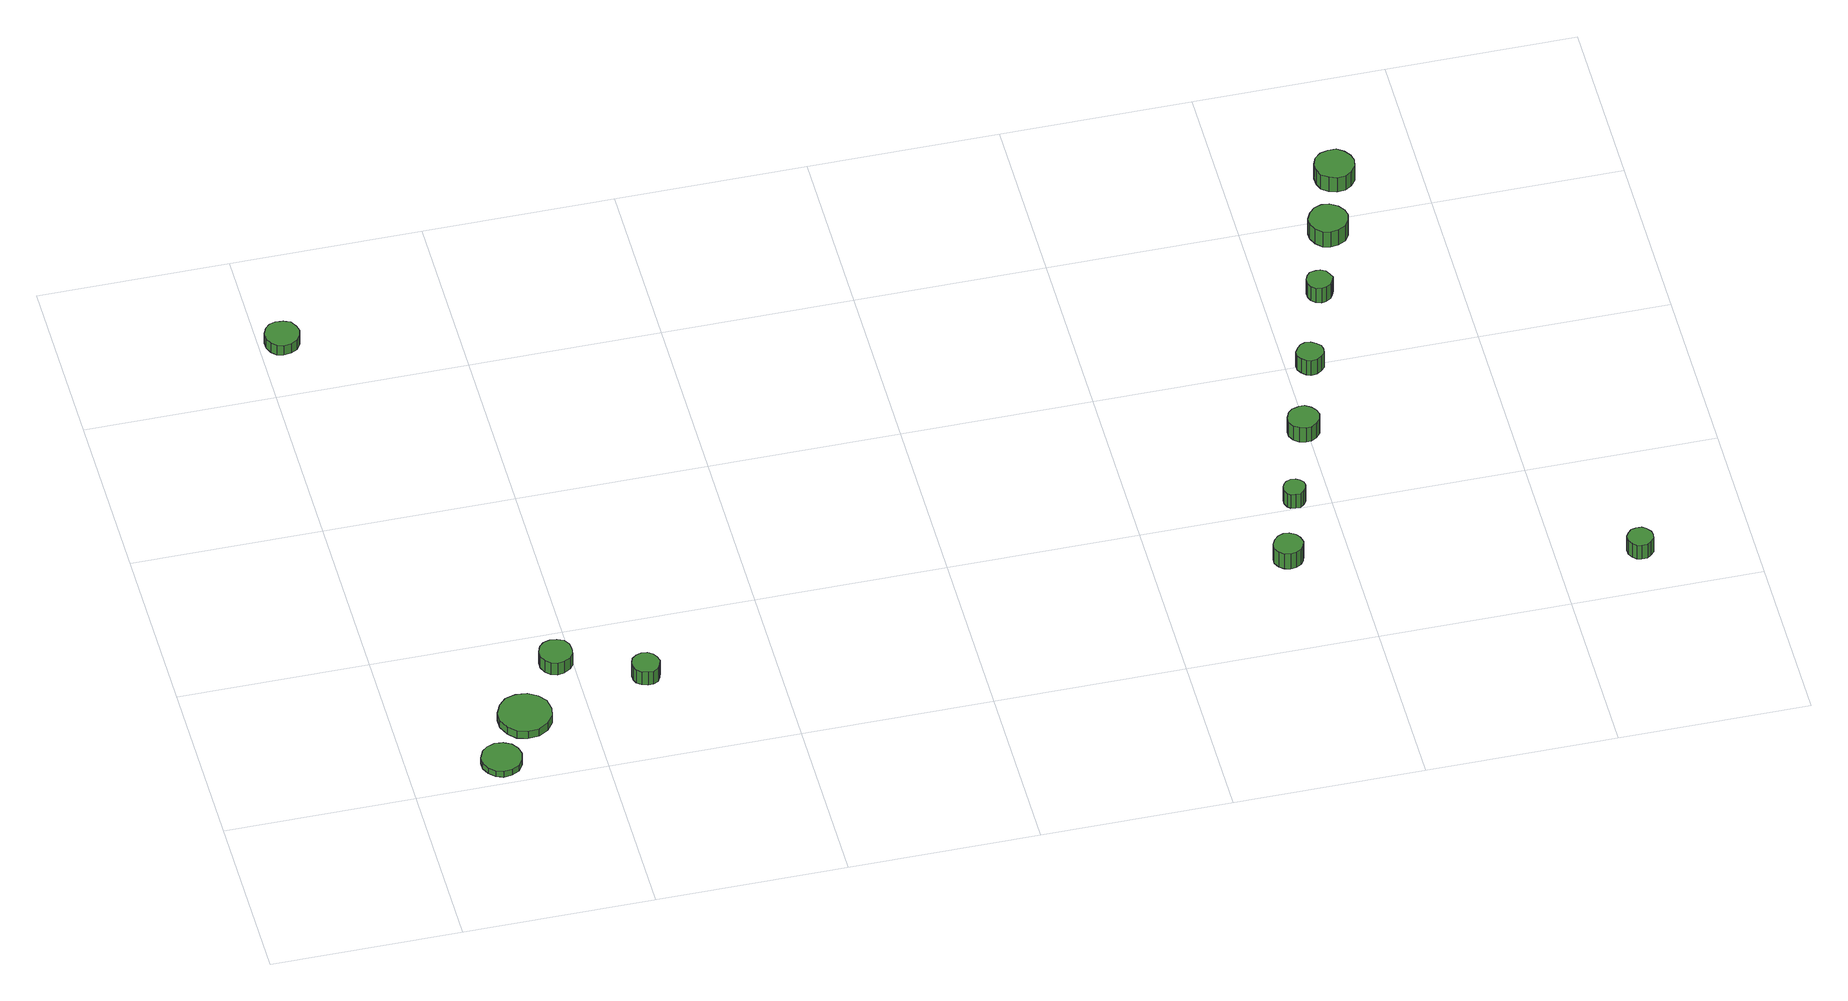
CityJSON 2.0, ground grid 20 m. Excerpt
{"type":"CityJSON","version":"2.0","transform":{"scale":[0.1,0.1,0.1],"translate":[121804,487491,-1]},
"CityObjects":{
"tree1":{"type":"SolitaryVegetationObject","attributes":{"function":"something"},"geometry":[{"type":"MultiSurface","lod":"1","boundaries":[[[0,1,2,3,4,5,6,7,8,9,10,11,12,13,14]],[[15,16,17,18,19,20,21,22,23,24,25,26,27,28,29]],[[0,29,28,1]],[[1,28,27,2]],[[2,27,26,3]],[[3,26,25,4]],[[4,25,24,5]],[[5,24,23,6]],[[6,23,22,7]],[[7,22,21,8]],[[8,21,20,9]],[[9,20,19,10]],[[10,19,18,11]],[[11,18,17,12]],[[12,17,16,13]],[[13,16,15,14]],[[14,15,29,0]]]}]},
"tree2":{"type":"SolitaryVegetationObject","attributes":{"function":"something"},"geometry":[{"type":"MultiSurface","lod":"1","boundaries":[[[30,31,32,33,34,35,36,37,38,39,40,41,42,43,44]],[[45,46,47,48,49,50,51,52,53,54,55,56,57,58,59]],[[30,59,58,31]],[[31,58,57,32]],[[32,57,56,33]],[[33,56,55,34]],[[34,55,54,35]],[[35,54,53,36]],[[36,53,52,37]],[[37,52,51,38]],[[38,51,50,39]],[[39,50,49,40]],[[40,49,48,41]],[[41,48,47,42]],[[42,47,46,43]],[[43,46,45,44]],[[44,45,59,30]]]}]},
"tree3":{"type":"SolitaryVegetationObject","attributes":{"function":"something"},"geometry":[{"type":"MultiSurface","lod":"1","boundaries":[[[60,61,62,63,64,65,66,67,68,69,70,71,72,73,74]],[[75,76,77,78,79,80,81,82,83,84,85,86,87,88,89]],[[60,89,88,61]],[[61,88,87,62]],[[62,87,86,63]],[[63,86,85,64]],[[64,85,84,65]],[[65,84,83,66]],[[66,83,82,67]],[[67,82,81,68]],[[68,81,80,69]],[[69,80,79,70]],[[70,79,78,71]],[[71,78,77,72]],[[72,77,76,73]],[[73,76,75,74]],[[74,75,89,60]]]}]},
"tree4":{"type":"SolitaryVegetationObject","attributes":{"function":"something"},"geometry":[{"type":"MultiSurface","lod":"1","boundaries":[[[90,91,92,93,94,95,96,97,98,99,100,101,102,103,104]],[[105,106,107,108,109,110,111,112,113,114,115,116,117,118,119]],[[90,119,118,91]],[[91,118,117,92]],[[92,117,116,93]],[[93,116,115,94]],[[94,115,114,95]],[[95,114,113,96]],[[96,113,112,97]],[[97,112,111,98]],[[98,111,110,99]],[[99,110,109,100]],[[100,109,108,101]],[[101,108,107,102]],[[102,107,106,103]],[[103,106,105,104]],[[104,105,119,90]]]}]},
"tree5":{"type":"SolitaryVegetationObject","attributes":{"function":"something"},"geometry":[{"type":"MultiSurface","lod":"1","boundaries":[[[120,121,122,123,124,125,126,127,128,129,130,131,132,133,134]],[[135,136,137,138,139,140,141,142,143,144,145,146,147,148,149]],[[120,149,148,121]],[[121,148,147,122]],[[122,147,146,123]],[[123,146,145,124]],[[124,145,144,125]],[[125,144,143,126]],[[126,143,142,127]],[[127,142,141,128]],[[128,141,140,129]],[[129,140,139,130]],[[130,139,138,131]],[[131,138,137,132]],[[132,137,136,133]],[[133,136,135,134]],[[134,135,149,120]]]}]},
"tree6":{"type":"SolitaryVegetationObject","attributes":{"function":"something"}},
"tree7":{"type":"SolitaryVegetationObject","attributes":{"function":"something"}},
"tree8":{"type":"SolitaryVegetationObject","attributes":{"function":"something"},"geometry":[{"type":"MultiSurface","lod":"1","boundaries":[[[150,151,152,153,154,155,156,157,158,159,160,161,162,163,164]],[[165,166,167,168,169,170,171,172,173,174,175,176,177,178,179]],[[150,179,178,151]],[[151,178,177,152]],[[152,177,176,153]],[[153,176,175,154]],[[154,175,174,155]],[[155,174,173,156]],[[156,173,172,157]],[[157,172,171,158]],[[158,171,170,159]],[[159,170,169,160]],[[160,169,168,161]],[[161,168,167,162]],[[162,167,166,163]],[[163,166,165,164]],[[164,165,179,150]]]}]},
"tree9":{"type":"SolitaryVegetationObject","attributes":{"function":"something"},"geometry":[{"type":"MultiSurface","lod":"1","boundaries":[[[180,181,182,183,184,185,186,187,188,189,190,191,192,193,194]],[[195,196,197,198,199,200,201,202,203,204,205,206,207,208,209]],[[180,209,208,181]],[[181,208,207,182]],[[182,207,206,183]],[[183,206,205,184]],[[184,205,204,185]],[[185,204,203,186]],[[186,203,202,187]],[[187,202,201,188]],[[188,201,200,189]],[[189,200,199,190]],[[190,199,198,191]],[[191,198,197,192]],[[192,197,196,193]],[[193,196,195,194]],[[194,195,209,180]]]}]},
"tree10":{"type":"SolitaryVegetationObject","attributes":{"function":"something"},"geometry":[{"type":"MultiSurface","lod":"1","boundaries":[[[210,211,212,213,214,215,216,217,218,219,220,221,222,223,224]],[[225,226,227,228,229,230,231,232,233,234,235,236,237,238,239]],[[210,239,238,211]],[[211,238,237,212]],[[212,237,236,213]],[[213,236,235,214]],[[214,235,234,215]],[[215,234,233,216]],[[216,233,232,217]],[[217,232,231,218]],[[218,231,230,219]],[[219,230,229,220]],[[220,229,228,221]],[[221,228,227,222]],[[222,227,226,223]],[[223,226,225,224]],[[224,225,239,210]]]}]},
"tree11":{"type":"SolitaryVegetationObject","attributes":{"function":"something"},"geometry":[{"type":"MultiSurface","lod":"1","boundaries":[[[240,241,242,243,244,245,246,247,248,249,250,251,252,253,254]],[[255,256,257,258,259,260,261,262,263,264,265,266,267,268,269]],[[240,269,268,241]],[[241,268,267,242]],[[242,267,266,243]],[[243,266,265,244]],[[244,265,264,245]],[[245,264,263,246]],[[246,263,262,247]],[[247,262,261,248]],[[248,261,260,249]],[[249,260,259,250]],[[250,259,258,251]],[[251,258,257,252]],[[252,257,256,253]],[[253,256,255,254]],[[254,255,269,240]]]}]},
"tree12":{"type":"SolitaryVegetationObject","attributes":{"function":"something"},"geometry":[{"type":"MultiSurface","lod":"1","boundaries":[[[270,271,272,273,274,275,276,277,278,279,280,281,282,283,284]],[[285,286,287,288,289,290,291,292,293,294,295,296,297,298,299]],[[270,299,298,271]],[[271,298,297,272]],[[272,297,296,273]],[[273,296,295,274]],[[274,295,294,275]],[[275,294,293,276]],[[276,293,292,277]],[[277,292,291,278]],[[278,291,290,279]],[[279,290,289,280]],[[280,289,288,281]],[[281,288,287,282]],[[282,287,286,283]],[[283,286,285,284]],[[284,285,299,270]]]}]},
"tree13":{"type":"SolitaryVegetationObject","attributes":{"function":"something"},"geometry":[{"type":"MultiSurface","lod":"1","boundaries":[[[300,301,302,303,304,305,306,307,308,309,310,311,312,313,314]],[[315,316,317,318,319,320,321,322,323,324,325,326,327,328,329]],[[300,329,328,301]],[[301,328,327,302]],[[302,327,326,303]],[[303,326,325,304]],[[304,325,324,305]],[[305,324,323,306]],[[306,323,322,307]],[[307,322,321,308]],[[308,321,320,309]],[[309,320,319,310]],[[310,319,318,311]],[[311,318,317,312]],[[312,317,316,313]],[[313,316,315,314]],[[314,315,329,300]]]}]},
"tree14":{"type":"SolitaryVegetationObject","attributes":{"function":"something"},"geometry":[{"type":"MultiSurface","lod":"1","boundaries":[[[330,331,332,333,334,335,336,337,338,339,340,341,342,343,344]],[[345,346,347,348,349,350,351,352,353,354,355,356,357,358,359]],[[330,359,358,331]],[[331,358,357,332]],[[332,357,356,333]],[[333,356,355,334]],[[334,355,354,335]],[[335,354,353,336]],[[336,353,352,337]],[[337,352,351,338]],[[338,351,350,339]],[[339,350,349,340]],[[340,349,348,341]],[[341,348,347,342]],[[342,347,346,343]],[[343,346,345,344]],[[344,345,359,330]]]}]},
"tree15":{"type":"SolitaryVegetationObject","attributes":{"function":"something"},"geometry":[{"type":"MultiSurface","lod":"1","boundaries":[[[360,361,362,363,364,365,366,367,368,369,370,371,372,373,374]],[[375,376,377,378,379,380,381,382,383,384,385,386,387,388,389]],[[360,389,388,361]],[[361,388,387,362]],[[362,387,386,363]],[[363,386,385,364]],[[364,385,384,365]],[[365,384,383,366]],[[366,383,382,367]],[[367,382,381,368]],[[368,381,380,369]],[[369,380,379,370]],[[370,379,378,371]],[[371,378,377,372]],[[372,377,376,373]],[[373,376,375,374]],[[374,375,389,360]]]}]}
},
"vertices":[
[117,29,15],[115,38,15],[110,45,15],[102,49,15],[93,50,15],[85,47,15],[79,42,15],[75,33,15],[75,25,15],[79,17,15],[85,11,15],[93,8,15],[102,9,15],[110,13,15],[115,21,15],[115,21,7],[110,13,7],[102,9,7],[93,8,7],[85,11,7],[79,17,7],[75,25,7],[75,33,7],[79,42,7],[85,47,7],[93,50,7],[102,49,7],[110,45,7],[115,38,7],[117,29,7],
[161,84,17],[159,96,17],[152,105,17],[142,111,17],[130,112,17],[119,109,17],[111,101,17],[106,90,17],[106,79,17],[111,68,17],[119,60,17],[130,57,17],[142,58,17],[152,64,17],[159,73,17],[159,73,7],[152,64,7],[142,58,7],[130,57,7],[119,60,7],[111,68,7],[106,79,7],[106,90,7],[111,101,7],[119,109,7],[130,112,7],[142,111,7],[152,105,7],[159,96,7],[161,84,7],
[43,676,19],[41,683,19],[37,690,19],[30,693,19],[22,694,19],[15,692,19],[10,687,19],[7,680,19],[7,672,19],[10,665,19],[15,660,19],[22,658,19],[30,659,19],[37,663,19],[41,669,19],[41,669,6],[37,663,6],[30,659,6],[22,658,6],[15,660,6],[10,665,6],[7,672,6],[7,680,6],[10,687,6],[15,692,6],[22,694,6],[30,693,6],[37,690,6],[41,683,6],[43,676,6],
[200,158,23],[199,165,23],[195,171,23],[188,174,23],[181,175,23],[174,173,23],[169,168,23],[166,161,23],[166,154,23],[169,147,23],[174,142,23],[181,140,23],[188,141,23],[195,145,23],[199,150,23],[199,150,7],[195,145,7],[188,141,7],[181,140,7],[174,142,7],[169,147,7],[166,154,7],[166,161,7],[169,168,7],[174,173,7],[181,175,7],[188,174,7],[195,171,7],[199,165,7],[200,158,7],
[282,118,25],[280,124,25],[277,129,25],[272,132,25],[266,133,25],[260,131,25],[255,127,25],[253,121,25],[253,115,25],[255,110,25],[260,106,25],[266,104,25],[272,104,25],[277,107,25],[280,112,25],[280,112,7],[277,107,7],[272,104,7],[266,104,7],[260,106,7],[255,110,7],[253,115,7],[253,121,7],[255,127,7],[260,131,7],[266,133,7],[272,132,7],[277,129,7],[280,124,7],[282,118,7],
[953,130,28],[951,137,28],[948,142,28],[942,145,28],[936,146,28],[930,144,28],[925,139,28],[922,133,28],[922,127,28],[925,121,28],[930,117,28],[936,115,28],[942,116,28],[948,119,28],[951,124,28],[951,124,7],[948,119,7],[942,116,7],[936,115,7],[930,117,7],[925,121,7],[922,127,7],[922,133,7],[925,139,7],[930,144,7],[936,146,7],[942,145,7],[948,142,7],[951,137,7],[953,130,7],
[975,211,26],[974,216,26],[971,220,26],[967,222,26],[962,223,26],[957,221,26],[954,218,26],[952,214,26],[952,209,26],[954,204,26],[957,201,26],[962,200,26],[967,200,26],[971,203,26],[974,207,26],[974,207,7],[971,203,7],[967,200,7],[962,200,7],[957,201,7],[954,204,7],[952,209,7],[952,214,7],[954,218,7],[957,221,7],[962,223,7],[967,222,7],[971,220,7],[974,216,7],[975,211,7],
[1013,308,26],[1011,315,26],[1007,320,26],[1001,324,26],[995,324,26],[988,322,26],[983,318,26],[980,311,26],[980,304,26],[983,298,26],[988,294,26],[995,292,26],[1001,292,26],[1007,296,26],[1011,301,26],[1011,301,6],[1007,296,6],[1001,292,6],[995,292,6],[988,294,6],[983,298,6],[980,304,6],[980,311,6],[983,318,6],[988,322,6],[995,324,6],[1001,324,6],[1007,320,6],[1011,315,6],[1013,308,6],
[1039,399,26],[1038,405,26],[1034,409,26],[1029,412,26],[1023,413,26],[1018,411,26],[1014,407,26],[1011,402,26],[1011,396,26],[1014,391,26],[1018,387,26],[1023,385,26],[1029,386,26],[1034,389,26],[1038,393,26],[1038,393,6],[1034,389,6],[1029,386,6],[1023,385,6],[1018,387,6],[1014,391,6],[1011,396,6],[1011,402,6],[1014,407,6],[1018,411,6],[1023,413,6],[1029,412,6],[1034,409,6],[1038,405,6],[1039,399,6],
[1073,499,26],[1071,504,26],[1068,509,26],[1063,512,26],[1058,512,26],[1052,511,26],[1048,507,26],[1046,502,26],[1046,496,26],[1048,491,26],[1052,487,26],[1058,485,26],[1063,486,26],[1068,489,26],[1071,493,26],[1071,493,6],[1068,489,6],[1063,486,6],[1058,485,6],[1052,487,6],[1048,491,6],[1046,496,6],[1046,502,6],[1048,507,6],[1052,511,6],[1058,512,6],[1063,512,6],[1068,509,6],[1071,504,6],[1073,499,6],
[1109,582,27],[1107,590,27],[1102,597,27],[1094,602,27],[1086,603,27],[1078,600,27],[1072,594,27],[1068,586,27],[1068,578,27],[1072,570,27],[1078,564,27],[1086,562,27],[1094,563,27],[1102,567,27],[1107,574,27],[1107,574,6],[1102,567,6],[1094,563,6],[1086,562,6],[1078,564,6],[1072,570,6],[1068,578,6],[1068,586,6],[1072,594,6],[1078,600,6],[1086,603,6],[1094,602,6],[1102,597,6],[1107,590,6],[1109,582,6],
[1299,59,26],[1298,64,26],[1294,69,26],[1290,72,26],[1284,72,26],[1279,71,26],[1275,67,26],[1272,62,26],[1272,56,26],[1275,51,26],[1279,47,26],[1284,46,26],[1290,46,26],[1294,49,26],[1298,53,26],[1298,53,7],[1294,49,7],[1290,46,7],[1284,46,7],[1279,47,7],[1275,51,7],[1272,56,7],[1272,62,7],[1275,67,7],[1279,71,7],[1284,72,7],[1290,72,7],[1294,69,7],[1298,64,7],[1299,59,7],
[1134,659,26],[1132,667,26],[1127,674,26],[1120,679,26],[1111,679,26],[1103,677,26],[1096,671,26],[1093,663,26],[1093,654,26],[1096,646,26],[1103,641,26],[1111,638,26],[1120,639,26],[1127,643,26],[1132,650,26],[1132,650,6],[1127,643,6],[1120,639,6],[1111,638,6],[1103,641,6],[1096,646,6],[1093,654,6],[1093,663,6],[1096,671,6],[1103,677,6],[1111,679,6],[1120,679,6],[1127,674,6],[1132,667,6],[1134,659,6]
]}
